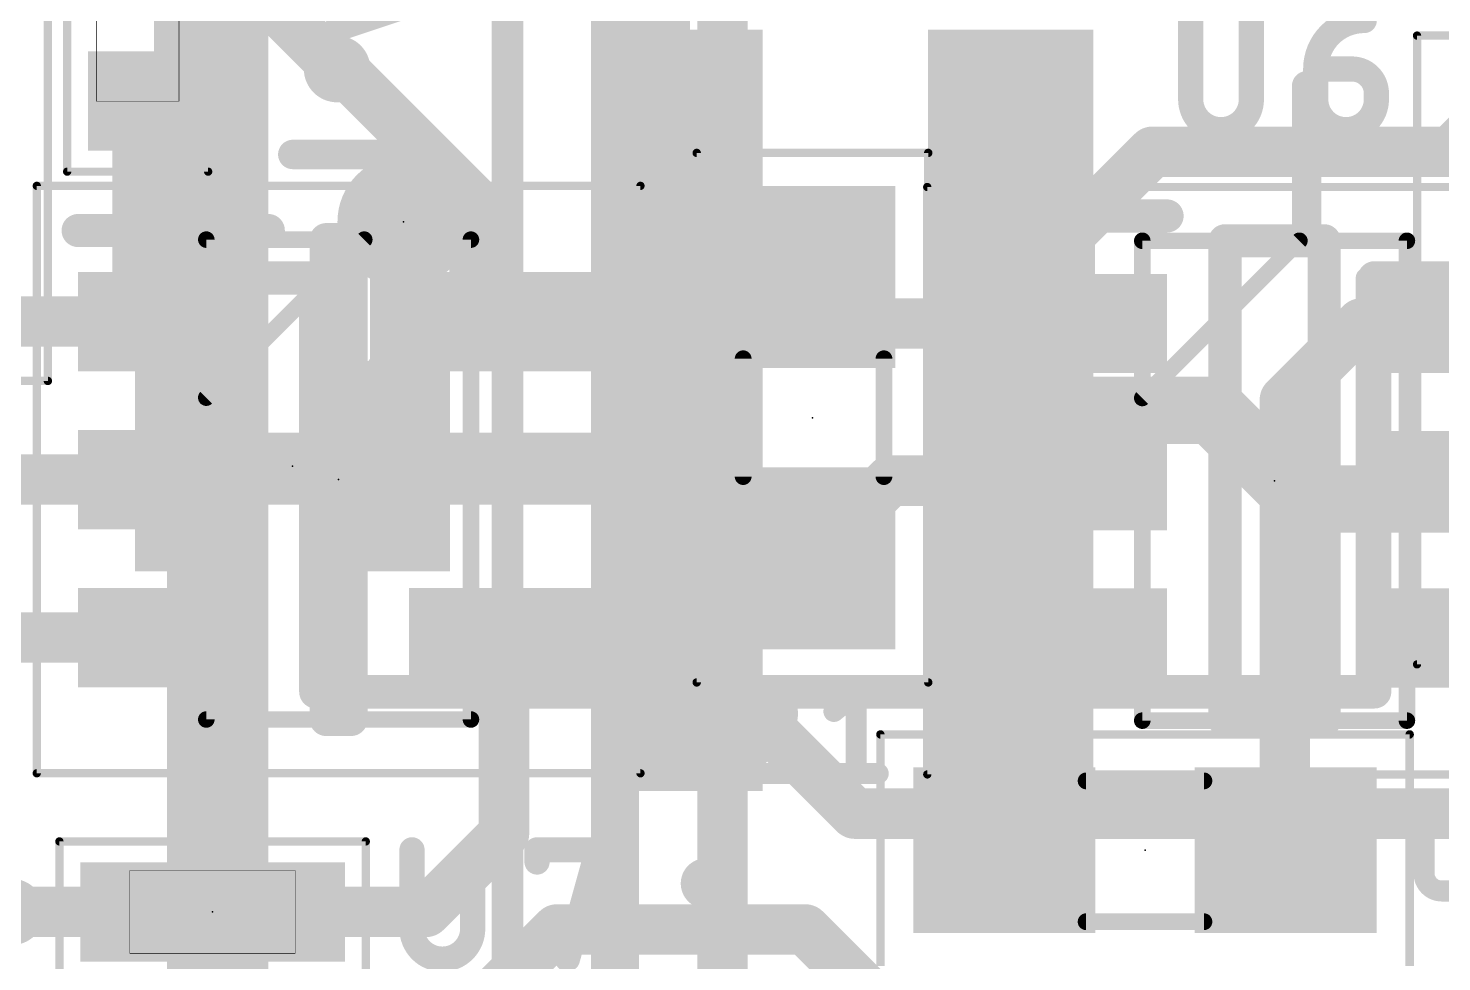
# Model space of a CAD drawing. Extents: x 23.6 to 57.9, y 14.1 to 54.9.
# Drawn here: x 28.5 to 37.05, y 18.21 to 23.85 of the extents above; entities that cross this region are included whole.
import ezdxf

# ---------------------------------------------------------------- set-up
doc = ezdxf.new("R2010")
doc.units = 0
for name, color, linetype in [('1', 12, 'CONTINUOUS'), ('15', 30, 'CONTINUOUS'), ('16', 132, 'CONTINUOUS'), ('18', 110, 'CONTINUOUS'), ('2', 41, 'CONTINUOUS'), ('21', 253, 'CONTINUOUS'), ('22', 253, 'CONTINUOUS'), ('23', 53, 'CONTINUOUS'), ('24', 53, 'CONTINUOUS'), ('25', 253, 'CONTINUOUS'), ('26', 253, 'CONTINUOUS'), ('39', 12, 'CONTINUOUS'), ('51', 253, 'CONTINUOUS'), ('52', 253, 'CONTINUOUS')]:
    doc.layers.add(name, color=color, linetype=linetype)

# ---------------------------------------------------------------- blocks, each defined once
blk = doc.blocks.new('RECT')
blk.add_solid([(-0.5, -0.5), (0.5, -0.5), (-0.5, 0.5), (0.5, 0.5)])
blk = doc.blocks.new('PIE')
at = {"const_width": 0.5}
blk.add_lwpolyline([(0, -0.25, 1), (0, 0.25, 1), (0, -0.25)], format="xyb", dxfattribs=at)
blk = doc.blocks.new('ROUNDV')
at = {"const_width": 0.5}
blk.add_lwpolyline([(0, -0.25, 1), (0, 0.25, 1), (0, -0.25)], format="xyb", dxfattribs=at)

msp = doc.modelspace()

# ---------------------------------------------------------------- linework, layer by layer
at = {"layer": '1'}
for points, const_width in [([(29.7, 14.9), (29.7, 27.9)], 0.508), ([(32.2, 24.5), (32.2, 21.7)], 0.3048), ([(29.564, 24.406), (30.37, 23.6)], 0.3048), ([(37.1, 23.1), (37.9, 23.9)], 0.3048), ([(30.4, 23.6), (30.37, 23.6)], 0.3048), ([(31.2, 22.8), (30.4, 23.6)], 0.3048), ([(29.164, 23.406), (29.164, 22.21)], 0.3048), ([(34.8, 22.6), (35.3, 23.1)], 0.3048), ([(35.3, 23.1), (37.1, 23.1)], 0.3048), ([(31.2, 22.253), (31.2, 22.8)], 0.3048), ([(34.8, 22.074), (34.8, 22.6)], 0.3048), ([(33.525, 22.062), (33.244, 22.343)], 0.3048), ([(31.379, 22.074), (31.2, 22.253)], 0.3048), ([(29.164, 22.21), (29.3, 22.074)], 0.3048), ([(29.3, 22.074), (28.312, 22.074)], 0.3048), ([(29.379, 22.074), (29.3, 22.074)], 0.3048), ([(34.788, 22.062), (34.8, 22.074)], 0.3048), ([(34.788, 22.062), (33.525, 22.062)], 0.3048), ([(36.1, 21.6), (36.562, 22.062)], 0.3048), ([(36.562, 22.062), (37.288, 22.062)], 0.3048), ([(32.2, 21.7), (32.3, 21.6)], 0.3048), ([(32.3, 21.6), (32.3, 21.5)], 0.3048), ([(36.1, 18.8836), (36.1, 21.6)], 0.3048), ([(32.3, 21.5), (32.3, 20.3)], 0.3048), ([(29.379, 21.119), (27.819, 21.119)], 0.3048), ([(29.379, 21.119), (32.081, 21.119)], 0.3048), ([(32.081, 21.119), (32.557, 20.643)], 0.3048), ([(33.244, 20.643), (33.713, 21.112)], 0.3048), ([(33.713, 21.112), (34.788, 21.112)], 0.3048), ([(32.557, 20.643), (33.244, 20.643)], 0.3048), ([(32.3, 20.3), (33.5, 19.1)], 0.3048), ([(29.379, 20.164), (27.655, 20.164)], 0.3048), ([(31.379, 18.979), (31.379, 20.164)], 0.3048), ([(34.788, 20.162), (34.788, 19.888)], 0.3048), ([(34.788, 19.888), (34.4046, 19.5046)], 0.3048), ([(34.4046, 19.5046), (34.4046, 18.8789)], 0.3048), ([(33.5, 19.1), (51.9, 19.1)], 0.3048), ([(30.906, 18.506), (31.379, 18.979)], 0.3048), ([(36.1046, 18.8789), (36.1, 18.8836)], 0.3048), ([(28.4, 18.506), (28.231, 18.506)], 0.3048), ([(29.117, 18.506), (28.4, 18.506)], 0.3048), ([(30.117, 18.506), (30.906, 18.506)], 0.3048), ([(30.7896, 17.4896), (31.7, 18.4)], 0.3048), ([(31.7, 18.4), (33.2, 18.4)], 0.3048), ([(33.6, 18), (33.2, 18.4)], 0.3048)]:
    msp.add_lwpolyline(points, dxfattribs=dict(at, const_width=const_width))
at = {"layer": '1', "const_width": 0.1524}
for points in [[(30.37, 23.6762, 1), (30.37, 23.5238)], [(30.3161, 23.5461, 1), (30.4239, 23.6539)], [(30.4539, 23.6539, 1), (30.3461, 23.5461)], [(30.4, 23.5238, 1), (30.4, 23.6762)], [(29.2402, 23.406, 1), (29.0878, 23.406)], [(35.3, 23.1762, 1), (35.3, 23.0238)], [(35.3539, 23.0461, 1), (35.2461, 23.1539)], [(37.1, 23.0238, 1), (37.1, 23.1762)], [(37.0461, 23.1539, 1), (37.1539, 23.0461)], [(31.2762, 22.8, 1), (31.1238, 22.8)], [(31.1461, 22.7461, 1), (31.2539, 22.8539)], [(34.8762, 22.6, 1), (34.7238, 22.6)], [(34.7461, 22.6539, 1), (34.8539, 22.5461)], [(33.2979, 22.3969, 1), (33.1901, 22.2891)], [(31.2539, 22.3069, 1), (31.1461, 22.1991)], [(29.2179, 22.2639, 1), (29.1101, 22.1561)], [(31.1238, 22.253, 1), (31.2762, 22.253)], [(29.0878, 22.21, 1), (29.2402, 22.21)], [(29.3, 22.1502, 1), (29.3, 21.9978)], [(29.3, 21.9978, 1), (29.3, 22.1502)], [(29.379, 21.9978, 1), (29.379, 22.1502)], [(34.8539, 22.0201, 1), (34.7461, 22.1279)], [(29.2461, 22.0201, 1), (29.3539, 22.1279)], [(31.3251, 22.0201, 1), (31.4329, 22.1279)], [(33.525, 22.1382, 1), (33.525, 21.9858)], [(33.4711, 22.0081, 1), (33.5789, 22.1159)], [(34.7341, 22.1159, 1), (34.8419, 22.0081)], [(34.7238, 22.074, 1), (34.8762, 22.074)], [(34.788, 21.9858, 1), (34.788, 22.1382)], [(36.562, 22.1382, 1), (36.562, 21.9858)], [(36.6159, 22.0081, 1), (36.5081, 22.1159)], [(32.2539, 21.7539, 1), (32.1461, 21.6461)], [(32.1238, 21.7, 1), (32.2762, 21.7)], [(32.3762, 21.6, 1), (32.2238, 21.6)], [(32.2461, 21.5461, 1), (32.3539, 21.6539)], [(36.1762, 21.6, 1), (36.0238, 21.6)], [(36.0461, 21.6539, 1), (36.1539, 21.5461)], [(32.3762, 21.5, 1), (32.2238, 21.5)], [(32.2238, 21.5, 1), (32.3762, 21.5)], [(29.379, 21.1952, 1), (29.379, 21.0428)], [(29.379, 21.0428, 1), (29.379, 21.1952)], [(32.1349, 21.1729, 1), (32.0271, 21.0651)], [(32.081, 21.0428, 1), (32.081, 21.1952)], [(33.713, 21.1882, 1), (33.713, 21.0358)], [(33.7669, 21.0581, 1), (33.6591, 21.1659)], [(34.788, 21.0358, 1), (34.788, 21.1882)], [(32.557, 20.7192, 1), (32.557, 20.5668)], [(32.5031, 20.5891, 1), (32.6109, 20.6969)], [(33.1901, 20.6969, 1), (33.2979, 20.5891)], [(33.244, 20.5668, 1), (33.244, 20.7192)], [(32.3539, 20.3539, 1), (32.2461, 20.2461)], [(32.2238, 20.3, 1), (32.3762, 20.3)], [(29.379, 20.0878, 1), (29.379, 20.2402)], [(31.4552, 20.164, 1), (31.3028, 20.164)], [(34.8642, 20.162, 1), (34.7118, 20.162)], [(34.8419, 19.8341, 1), (34.7341, 19.9419)], [(34.7118, 19.888, 1), (34.8642, 19.888)], [(34.4808, 19.5046, 1), (34.3284, 19.5046)], [(34.3508, 19.5585, 1), (34.4585, 19.4508)], [(33.5, 19.1762, 1), (33.5, 19.0238)], [(33.4461, 19.0461, 1), (33.5539, 19.1539)], [(31.4329, 18.9251, 1), (31.3251, 19.0329)], [(31.3028, 18.979, 1), (31.4552, 18.979)], [(36.1539, 18.9375, 1), (36.0461, 18.8297)], [(36.0508, 18.825, 1), (36.1585, 18.9328)], [(34.3284, 18.8789, 1), (34.4808, 18.8789)], [(36.0238, 18.8836, 1), (36.1762, 18.8836)], [(28.4, 18.4298, 1), (28.4, 18.5822)], [(29.117, 18.4298, 1), (29.117, 18.5822)], [(30.117, 18.5822, 1), (30.117, 18.4298)], [(30.8521, 18.5599, 1), (30.9599, 18.4521)], [(30.906, 18.4298, 1), (30.906, 18.5822)], [(31.7, 18.4762, 1), (31.7, 18.3238)], [(31.7539, 18.3461, 1), (31.6461, 18.4539)], [(33.2539, 18.4539, 1), (33.1461, 18.3461)], [(33.2, 18.3238, 1), (33.2, 18.4762)]]:
    msp.add_lwpolyline(points, format="xyb", dxfattribs=at)
at = {"layer": '15'}
for points, const_width in [([(32, 18.1), (32, 50)], 0.19), ([(32.7, 49.9), (32.7, 17)], 0.3048)]:
    msp.add_lwpolyline(points, dxfattribs=dict(at, const_width=const_width))
at = {"layer": '16'}
for points, const_width in [([(29.465, 25.265), (29.465, 21.2)], 0.4064), ([(32.3, 23.4), (32.3, 24.1)], 0.4064), ([(32.442, 23.258), (32.3, 23.4)], 0.4064), ([(32.442, 21.537), (32.442, 23.258)], 0.4064), ([(30.772, 22.677), (30.772, 21.7704)], 0.4064), ([(30.772, 21.7704), (30.735, 21.7334)], 0.4064), ([(30.735, 21.2), (30.735, 21.7334)], 0.19), ([(32.105, 21.2), (32.442, 21.537)], 0.4064), ([(35.663, 21.537), (34.442, 21.537)], 0.4064), ([(36.1978, 21.0022), (35.663, 21.537)], 0.4064), ([(29.465, 21.2), (30.735, 21.2)], 0.4064), ([(29.465, 21.2), (30.735, 21.2)], 0.4064), ([(30.735, 21.2), (32.105, 21.2)], 0.4064), ([(37.8992, 21.0022), (36.1978, 21.0022)], 0.4064)]:
    msp.add_lwpolyline(points, dxfattribs=dict(at, const_width=const_width))
for points, const_width in [([(32.3718, 23.4718, 1), (32.2282, 23.3282)], 0.2032), ([(32.1984, 23.4, 1), (32.4016, 23.4)], 0.2032), ([(32.5436, 23.258, 1), (32.3404, 23.258)], 0.2032), ([(32.3702, 23.1862, 1), (32.5138, 23.3298)], 0.2032), ([(30.8736, 22.677, 1), (30.6704, 22.677)], 0.2032), ([(30.8438, 21.6986, 1), (30.7002, 21.8422)], 0.2032), ([(30.6632, 21.8052, 1), (30.8068, 21.6616)], 0.2032), ([(30.6704, 21.7704, 1), (30.8736, 21.7704)], 0.2032), ([(30.7825, 21.7334, 1), (30.6875, 21.7334)], 0.095), ([(32.5138, 21.4652, 1), (32.3702, 21.6088)], 0.2032), ([(34.442, 21.6386, 1), (34.442, 21.4354)], 0.2032), ([(35.7348, 21.6088, 1), (35.5912, 21.4652)], 0.2032), ([(35.663, 21.4354, 1), (35.663, 21.6386)], 0.2032), ([(32.3404, 21.537, 1), (32.5436, 21.537)], 0.2032), ([(29.465, 21.3016, 1), (29.465, 21.0984)], 0.2032), ([(29.465, 21.3016, 1), (29.465, 21.0984)], 0.2032), ([(30.735, 21.3016, 1), (30.735, 21.0984)], 0.2032), ([(30.735, 21.0984, 1), (30.735, 21.3016)], 0.2032), ([(30.735, 21.0984, 1), (30.735, 21.3016)], 0.2032), ([(32.0332, 21.2718, 1), (32.1768, 21.1282)], 0.2032), ([(32.105, 21.0984, 1), (32.105, 21.3016)], 0.2032), ([(29.3634, 21.2, 1), (29.5666, 21.2)], 0.2032), ([(30.6875, 21.2, 1), (30.7825, 21.2)], 0.095), ([(36.1978, 21.1038, 1), (36.1978, 20.9006)], 0.2032), ([(36.126, 20.9304, 1), (36.2696, 21.074)], 0.2032)]:
    msp.add_lwpolyline(points, format="xyb", dxfattribs=dict(at, const_width=const_width))
at = {"layer": '2', "const_width": 0.19}
for points in [[(31.4, 25.8), (31.4, 14.6)], [(32.1, 25), (32.1, 14.7)]]:
    msp.add_lwpolyline(points, dxfattribs=at)
at = {"layer": '21', "const_width": 0.2}
for points in [[(34.188, 22.712), (35.388, 22.712)], [(28.804, 22.624), (29.954, 22.624)], [(30.304, 22.569), (30.454, 22.569)], [(30.304, 19.669), (30.304, 22.569)], [(30.454, 22.569), (30.454, 19.669)], [(35.738, 22.562), (36.338, 22.562)], [(35.738, 19.662), (35.738, 22.562)], [(36.338, 22.562), (36.338, 19.662)], [(30.454, 19.669), (30.304, 19.669)], [(36.338, 19.662), (35.738, 19.662)]]:
    msp.add_lwpolyline(points, dxfattribs=at)
at = {"layer": '21'}
for points, const_width in [([(34.188, 22.762, 1), (34.188, 22.662)], 0.1), ([(35.388, 22.662, 1), (35.388, 22.762)], 0.1), ([(28.804, 22.674, 1), (28.804, 22.574)], 0.1), ([(29.954, 22.574, 1), (29.954, 22.674)], 0.1), ([(30.304, 22.619, 1), (30.304, 22.519)], 0.1), ([(30.354, 22.569, 1), (30.254, 22.569)], 0.1), ([(30.504, 22.569, 1), (30.404, 22.569)], 0.1), ([(30.454, 22.519, 1), (30.454, 22.619)], 0.1), ([(35.738, 22.612, 1), (35.738, 22.512)], 0.1), ([(35.788, 22.562, 1), (35.688, 22.562)], 0.1), ([(36.388, 22.562, 1), (36.288, 22.562)], 0.1), ([(36.338, 22.512, 1), (36.338, 22.612)], 0.1), ([(30.304, 19.719, 1), (30.304, 19.619)], 0.1), ([(30.454, 19.619, 1), (30.454, 19.719)], 0.1), ([(35.738, 19.712, 1), (35.738, 19.612)], 0.1), ([(36.338, 19.612, 1), (36.338, 19.712)], 0.1), ([(30.254, 19.669, 1), (30.354, 19.669)], 0.1), ([(30.404, 19.669, 1), (30.504, 19.669)], 0.1), ([(35.688, 19.662, 1), (35.788, 19.662)], 0.1), ([(36.288, 19.662, 1), (36.388, 19.662)], 0.1), ([(32.6, 18.7542, 1), (32.6, 18.6018)], 0.1524), ([(32.6, 18.6018, 1), (32.6, 18.7542)], 0.1524), ([(32.6, 18.7923, 1), (32.6, 18.7161)], 0.0762), ([(32.6, 18.7161, 1), (32.6, 18.7923)], 0.0762), ([(32.6, 18.6399, 1), (32.6, 18.5637)], 0.0762), ([(32.6, 18.5637, 1), (32.6, 18.6399)], 0.0762)]:
    msp.add_lwpolyline(points, format="xyb", dxfattribs=dict(at, const_width=const_width))
at = {"layer": '22'}
for points, const_width in [([(36.2318, 22.6686), (36.2318, 23.4984)], 0.1778), ([(30.9316, 23.0835), (30.1019, 23.0835)], 0.1778), ([(36.6466, 23.0835), (35.8169, 23.0835)], 0.1778), ([(30.292, 22.337), (29.442, 22.337)], 0.127), ([(29.442, 22.337), (29.442, 18.337)], 0.127), ([(30.292, 19.837), (30.292, 22.337)], 0.127), ([(37.442, 22.337), (36.592, 22.337)], 0.127), ([(36.592, 22.337), (36.592, 19.837)], 0.127), ([(31.692, 19.837), (30.292, 19.837)], 0.127), ([(36.592, 19.837), (35.192, 19.837)], 0.127)]:
    msp.add_lwpolyline(points, dxfattribs=dict(at, const_width=const_width))
for points, const_width in [([(36.2762, 23.4984, 1), (36.1873, 23.4984)], 0.0889), ([(30.1019, 23.128, 1), (30.1019, 23.0391)], 0.0889), ([(30.9316, 23.0391, 1), (30.9316, 23.128)], 0.0889), ([(35.8169, 23.128, 1), (35.8169, 23.0391)], 0.0889), ([(36.6466, 23.0391, 1), (36.6466, 23.128)], 0.0889), ([(36.1873, 22.6686, 1), (36.2762, 22.6686)], 0.0889), ([(29.442, 22.3687, 1), (29.442, 22.3053)], 0.0635), ([(29.4737, 22.337, 1), (29.4103, 22.337)], 0.0635), ([(30.3238, 22.337, 1), (30.2603, 22.337)], 0.0635), ([(30.292, 22.3053, 1), (30.292, 22.3687)], 0.0635), ([(36.6238, 22.337, 1), (36.5602, 22.337)], 0.0635), ([(36.592, 22.3687, 1), (36.592, 22.3053)], 0.0635), ([(30.292, 19.8687, 1), (30.292, 19.8053)], 0.0635), ([(30.2603, 19.837, 1), (30.3238, 19.837)], 0.0635), ([(31.692, 19.8053, 1), (31.692, 19.8687)], 0.0635), ([(35.192, 19.8687, 1), (35.192, 19.8053)], 0.0635), ([(36.5602, 19.837, 1), (36.6238, 19.837)], 0.0635), ([(36.592, 19.8053, 1), (36.592, 19.8687)], 0.0635), ([(29.4103, 18.337, 1), (29.4737, 18.337)], 0.0635)]:
    msp.add_lwpolyline(points, format="xyb", dxfattribs=dict(at, const_width=const_width))
at = {"layer": '23'}
for p in [(30.772, 22.677), (33.244, 21.493), (30.379, 21.119), (36.038, 21.112), (35.2546, 18.8789), (29.617, 18.506)]:
    msp.add_point(p, dxfattribs=at)
at = {"layer": '24'}
msp.add_point((30.1, 21.2), dxfattribs=at)
at = {"layer": '25'}
for points, const_width in [([(35.5307, 23.8935), (35.5307, 23.4166)], 0.1524), ([(35.8976, 23.4166), (35.8976, 23.8935)], 0.1524), ([(36.2866, 23.6), (36.5067, 23.6)], 0.1524), ([(36.2866, 23.4166), (36.2866, 23.6)], 0.1524), ([(36.6535, 23.4532), (36.6535, 23.4166)], 0.1524), ([(32.472, 19.8249), (32.5792, 19.8249)], 0.127), ([(33.3734, 19.7177), (33.5075, 19.8249)], 0.127), ([(33.5075, 19.8249), (33.5075, 19.3423)], 0.127), ([(32.3647, 19.4496), (32.3647, 19.7177)], 0.127), ([(33.0527, 19.6104), (32.8248, 19.3423)], 0.127), ([(32.5792, 19.3423), (32.472, 19.3423)], 0.127), ([(32.8248, 19.3423), (33.0929, 19.3423)], 0.127), ([(33.3734, 19.3423), (33.6415, 19.3423)], 0.127), ([(37.0489, 19.1151), (37.1561, 19.1151)], 0.127), ([(36.9416, 18.7397), (36.9416, 19.0078)], 0.127), ([(30.8228, 18.8812), (30.8228, 18.4042)], 0.1524), ([(31.1897, 18.4042), (31.1897, 18.8812)], 0.1524), ([(31.5787, 18.8078), (31.5787, 18.8812)], 0.1524), ([(31.5787, 18.8812), (31.9456, 18.8812)], 0.1524), ([(31.9456, 18.8812), (31.7622, 18.2208)], 0.1524), ([(37.1561, 18.6325), (37.0489, 18.6325)], 0.127)]:
    msp.add_lwpolyline(points, dxfattribs=dict(at, const_width=const_width))
for points, const_width in [([(36.5801, 23.8935, 0.4142), (36.2866, 23.6)], 0.1524), ([(36.5801, 23.8554, 1), (36.5801, 23.9316)], 0.0762), ([(36.2866, 23.6381, 1), (36.2866, 23.5619)], 0.0762), ([(36.3247, 23.6, 1), (36.2485, 23.6)], 0.0762), ([(36.6535, 23.4532, 0.4142), (36.5067, 23.6)], 0.1524), ([(36.5067, 23.6381, 1), (36.5067, 23.5619)], 0.0762), ([(36.5067, 23.5619, 1), (36.5067, 23.6381)], 0.0762), ([(36.2485, 23.6, 1), (36.3247, 23.6)], 0.0762), ([(36.6916, 23.4532, 1), (36.6154, 23.4532)], 0.0762), ([(35.5307, 23.4166, 1), (35.8976, 23.4166)], 0.1524), ([(35.5688, 23.4166, 1), (35.4926, 23.4166)], 0.0762), ([(35.4926, 23.4166, 1), (35.5688, 23.4166)], 0.0762), ([(35.9357, 23.4166, 1), (35.8595, 23.4166)], 0.0762), ([(35.8595, 23.4166, 1), (35.9357, 23.4166)], 0.0762), ([(36.2866, 23.4166, 1), (36.6535, 23.4166)], 0.1524), ([(36.3247, 23.4166, 1), (36.2485, 23.4166)], 0.0762), ([(36.2485, 23.4166, 1), (36.3247, 23.4166)], 0.0762), ([(36.6916, 23.4166, 1), (36.6154, 23.4166)], 0.0762), ([(36.6154, 23.4532, 1), (36.6916, 23.4532)], 0.0762), ([(36.6154, 23.4166, 1), (36.6916, 23.4166)], 0.0762), ([(32.472, 19.8249, 0.4142), (32.3647, 19.7177)], 0.127), ([(32.472, 19.8567, 1), (32.472, 19.7932)], 0.0635), ([(32.472, 19.7932, 1), (32.472, 19.8567)], 0.0635), ([(32.5792, 19.7932, 1), (32.5792, 19.8567)], 0.0635), ([(32.9723, 19.8249, 0.3252), (32.8248, 19.7177)], 0.127), ([(32.9723, 19.8567, 1), (32.9723, 19.7932)], 0.0635), ([(33.0929, 19.7043, 0.4142), (32.9723, 19.8249)], 0.127), ([(32.9723, 19.7932, 1), (32.9723, 19.8567)], 0.0635), ([(33.5392, 19.8249, 1), (33.4757, 19.8249)], 0.0635), ([(33.5273, 19.8001, 1), (33.4877, 19.8497)], 0.0635), ([(32.3965, 19.7177, 1), (32.333, 19.7177)], 0.0635), ([(32.333, 19.7177, 1), (32.3965, 19.7177)], 0.0635), ([(32.7946, 19.7274, 1), (32.855, 19.7079)], 0.0635), ([(33.0527, 19.6104, 0.2053), (33.0929, 19.7043)], 0.127), ([(33.1247, 19.7043, 1), (33.0612, 19.7043)], 0.0635), ([(33.3536, 19.7425, 1), (33.3933, 19.6929)], 0.0635), ([(33.0308, 19.6334, 1), (33.0746, 19.5874)], 0.0635), ([(33.0769, 19.5899, 1), (33.0285, 19.631)], 0.0635), ([(33.0612, 19.7043, 1), (33.1247, 19.7043)], 0.0635), ([(32.3647, 19.4496, 0.4142), (32.472, 19.3423)], 0.127), ([(32.3965, 19.4496, 1), (32.333, 19.4496)], 0.0635), ([(32.333, 19.4496, 1), (32.3965, 19.4496)], 0.0635), ([(32.472, 19.3741, 1), (32.472, 19.3106)], 0.0635), ([(32.472, 19.3106, 1), (32.472, 19.3741)], 0.0635), ([(32.5792, 19.3106, 1), (32.5792, 19.3741)], 0.0635), ([(32.8248, 19.3741, 1), (32.8248, 19.3106)], 0.0635), ([(33.0929, 19.3106, 1), (33.0929, 19.3741)], 0.0635), ([(33.3734, 19.3741, 1), (33.3734, 19.3106)], 0.0635), ([(33.6415, 19.3106, 1), (33.6415, 19.3741)], 0.0635), ([(32.8006, 19.3629, 1), (32.849, 19.3217)], 0.0635), ([(33.4757, 19.3423, 1), (33.5392, 19.3423)], 0.0635), ([(37.0489, 19.1151, 0.4142), (36.9416, 19.0078)], 0.127), ([(37.0489, 19.1468, 1), (37.0489, 19.0833)], 0.0635), ([(37.0489, 19.0833, 1), (37.0489, 19.1468)], 0.0635), ([(36.9734, 19.0078, 1), (36.9099, 19.0078)], 0.0635), ([(36.9099, 19.0078, 1), (36.9734, 19.0078)], 0.0635), ([(30.8609, 18.8812, 1), (30.7847, 18.8812)], 0.0762), ([(31.2278, 18.8812, 1), (31.1516, 18.8812)], 0.0762), ([(31.6168, 18.8812, 1), (31.5406, 18.8812)], 0.0762), ([(31.5787, 18.9193, 1), (31.5787, 18.8431)], 0.0762), ([(31.9823, 18.871, 1), (31.9089, 18.8914)], 0.0762), ([(31.9456, 18.8431, 1), (31.9456, 18.9193)], 0.0762), ([(31.5406, 18.8078, 1), (31.6168, 18.8078)], 0.0762), ([(36.9416, 18.7397, 0.4142), (37.0489, 18.6325)], 0.127), ([(36.9734, 18.7397, 1), (36.9099, 18.7397)], 0.0635), ([(36.9099, 18.7397, 1), (36.9734, 18.7397)], 0.0635), ([(37.0489, 18.6642, 1), (37.0489, 18.6007)], 0.0635), ([(37.0489, 18.6007, 1), (37.0489, 18.6642)], 0.0635), ([(30.8228, 18.4042, 1), (31.1897, 18.4042)], 0.1524), ([(30.8609, 18.4042, 1), (30.7847, 18.4042)], 0.0762), ([(31.2278, 18.4042, 1), (31.1516, 18.4042)], 0.0762), ([(30.7847, 18.4042, 1), (30.8609, 18.4042)], 0.0762), ([(31.1516, 18.4042, 1), (31.2278, 18.4042)], 0.0762), ([(31.7254, 18.231, 1), (31.7989, 18.2106)], 0.0762)]:
    msp.add_lwpolyline(points, format="xyb", dxfattribs=dict(at, const_width=const_width))
at = {"layer": '26', "const_width": 0.1524}
for points in [[(30.5285, 24.2252), (30.5285, 23.895)], [(30.3634, 23.84), (31.0238, 24.0601)]]:
    msp.add_lwpolyline(points, dxfattribs=at)
at = {"layer": '26', "const_width": 0.0762}
for points in [[(30.4904, 23.895, 1), (30.5666, 23.895)], [(30.3514, 23.8761, 1), (30.3754, 23.8038)]]:
    msp.add_lwpolyline(points, format="xyb", dxfattribs=at)
at = {"layer": '39'}
for points, const_width in [([(28.621, 24.915), (28.621, 21.715)], 0.0508), ([(28.7378, 24.8322), (28.7378, 22.9798)], 0.05), ([(29.5902, 22.9798), (29.5902, 24.8322)], 0.05), ([(32.544, 19.893), (32.544, 23.093)], 0.0508), ([(32.544, 23.093), (33.944, 23.093)], 0.0508), ([(33.944, 23.093), (33.944, 19.893)], 0.0508), ([(28.7378, 22.9798), (29.5902, 22.9798)], 0.05), ([(28.621, 21.715), (27.221, 21.715)], 0.0508), ([(33.944, 19.893), (32.544, 19.893)], 0.0508), ([(33.6546, 18.1789), (33.6546, 19.5789)], 0.0508), ([(33.6546, 19.5789), (36.8546, 19.5789)], 0.0508), ([(36.8546, 19.5789), (36.8546, 18.1789)], 0.0508), ([(30.5432, 18.9322), (28.6908, 18.9322)], 0.05), ([(28.6908, 18.9322), (28.6908, 18.0798)], 0.05), ([(30.5432, 18.0798), (30.5432, 18.9322)], 0.05)]:
    msp.add_lwpolyline(points, dxfattribs=dict(at, const_width=const_width))
for points, const_width in [([(32.5567, 23.093, 1), (32.5313, 23.093)], 0.0254), ([(32.544, 23.1057, 1), (32.544, 23.0803)], 0.0254), ([(33.9567, 23.093, 1), (33.9313, 23.093)], 0.0254), ([(33.944, 23.0803, 1), (33.944, 23.1057)], 0.0254), ([(28.7378, 22.9923, 1), (28.7378, 22.9673)], 0.025), ([(28.7253, 22.9798, 1), (28.7503, 22.9798)], 0.025), ([(29.5777, 22.9798, 1), (29.6027, 22.9798)], 0.025), ([(29.5902, 22.9673, 1), (29.5902, 22.9923)], 0.025), ([(28.6083, 21.715, 1), (28.6337, 21.715)], 0.0254), ([(28.621, 21.7023, 1), (28.621, 21.7277)], 0.0254), ([(32.544, 19.9057, 1), (32.544, 19.8803)], 0.0254), ([(33.944, 19.8803, 1), (33.944, 19.9057)], 0.0254), ([(32.5313, 19.893, 1), (32.5567, 19.893)], 0.0254), ([(33.9313, 19.893, 1), (33.9567, 19.893)], 0.0254), ([(33.6673, 19.5789, 1), (33.6419, 19.5789)], 0.0254), ([(33.6546, 19.5916, 1), (33.6546, 19.5662)], 0.0254), ([(36.8673, 19.5789, 1), (36.8419, 19.5789)], 0.0254), ([(36.8546, 19.5662, 1), (36.8546, 19.5916)], 0.0254), ([(28.6908, 18.9447, 1), (28.6908, 18.9197)], 0.025), ([(28.7033, 18.9322, 1), (28.6783, 18.9322)], 0.025), ([(30.5557, 18.9322, 1), (30.5307, 18.9322)], 0.025), ([(30.5432, 18.9197, 1), (30.5432, 18.9447)], 0.025)]:
    msp.add_lwpolyline(points, format="xyb", dxfattribs=dict(at, const_width=const_width))
at = {"layer": '51'}
for points, const_width in [([(28.914, 23.406), (28.914, 24.406)], 0.0025), ([(29.414, 24.406), (29.414, 23.406)], 0.0025), ([(29.414, 23.406), (28.914, 23.406)], 0.0025), ([(28.554, 22.894), (32.204, 22.894)], 0.05), ([(28.554, 19.344), (28.554, 22.894)], 0.05), ([(32.204, 22.894), (32.204, 19.344)], 0.05), ([(33.938, 22.887), (38.138, 22.887)], 0.05), ([(33.938, 19.337), (33.938, 22.887)], 0.05), ([(29.579, 22.569), (31.179, 22.569)], 0.1), ([(29.579, 19.669), (29.579, 22.569)], 0.1), ([(29.579, 21.614), (30.534, 22.569)], 0.1), ([(31.179, 22.569), (31.179, 19.669)], 0.1), ([(35.238, 22.562), (36.838, 22.562)], 0.1), ([(35.238, 19.662), (35.238, 22.562)], 0.1), ([(35.238, 21.612), (36.188, 22.562)], 0.1), ([(36.838, 22.562), (36.838, 19.662)], 0.1), ([(32.825, 21.849), (32.825, 21.137)], 0.1016), ([(33.676, 21.849), (33.676, 21.137)], 0.1016), ([(31.179, 19.669), (29.579, 19.669)], 0.1), ([(36.838, 19.662), (35.238, 19.662)], 0.1), ([(32.204, 19.344), (28.554, 19.344)], 0.05), ([(38.138, 19.337), (33.938, 19.337)], 0.05), ([(35.6106, 19.2979), (34.8986, 19.2979)], 0.1016), ([(29.117, 18.256), (29.117, 18.756)], 0.0025), ([(29.117, 18.756), (30.117, 18.756)], 0.0025), ([(30.117, 18.756), (30.117, 18.256)], 0.0025), ([(35.6106, 18.4469), (34.8986, 18.4469)], 0.1016), ([(30.117, 18.256), (29.117, 18.256)], 0.0025)]:
    msp.add_lwpolyline(points, dxfattribs=dict(at, const_width=const_width))
for points, const_width in [([(28.914, 23.4066, 1), (28.914, 23.4054)], 0.0013), ([(28.9134, 23.406, 1), (28.9146, 23.406)], 0.0013), ([(29.4134, 23.406, 1), (29.4146, 23.406)], 0.0013), ([(29.414, 23.4054, 1), (29.414, 23.4066)], 0.0013), ([(28.554, 22.9065, 1), (28.554, 22.8815)], 0.025), ([(28.5665, 22.894, 1), (28.5415, 22.894)], 0.025), ([(32.2165, 22.894, 1), (32.1915, 22.894)], 0.025), ([(32.204, 22.8815, 1), (32.204, 22.9065)], 0.025), ([(33.938, 22.8995, 1), (33.938, 22.8745)], 0.025), ([(33.9505, 22.887, 1), (33.9255, 22.887)], 0.025), ([(29.579, 22.594, 1), (29.579, 22.544)], 0.05), ([(29.604, 22.569, 1), (29.554, 22.569)], 0.05), ([(30.5517, 22.5513, 1), (30.5163, 22.5867)], 0.05), ([(31.204, 22.569, 1), (31.154, 22.569)], 0.05), ([(31.179, 22.544, 1), (31.179, 22.594)], 0.05), ([(35.238, 22.587, 1), (35.238, 22.537)], 0.05), ([(35.263, 22.562, 1), (35.213, 22.562)], 0.05), ([(36.2057, 22.5443, 1), (36.1703, 22.5797)], 0.05), ([(36.863, 22.562, 1), (36.813, 22.562)], 0.05), ([(36.838, 22.537, 1), (36.838, 22.587)], 0.05), ([(32.8504, 21.849, 1), (32.7996, 21.849)], 0.0508), ([(33.7014, 21.849, 1), (33.6506, 21.849)], 0.0508), ([(29.5613, 21.6317, 1), (29.5967, 21.5963)], 0.05), ([(35.2203, 21.6297, 1), (35.2557, 21.5943)], 0.05), ([(32.7996, 21.137, 1), (32.8504, 21.137)], 0.0508), ([(33.6506, 21.137, 1), (33.7014, 21.137)], 0.0508), ([(29.579, 19.694, 1), (29.579, 19.644)], 0.05), ([(29.554, 19.669, 1), (29.604, 19.669)], 0.05), ([(31.154, 19.669, 1), (31.204, 19.669)], 0.05), ([(31.179, 19.644, 1), (31.179, 19.694)], 0.05), ([(35.238, 19.687, 1), (35.238, 19.637)], 0.05), ([(35.213, 19.662, 1), (35.263, 19.662)], 0.05), ([(36.813, 19.662, 1), (36.863, 19.662)], 0.05), ([(36.838, 19.637, 1), (36.838, 19.687)], 0.05), ([(28.554, 19.3565, 1), (28.554, 19.3315)], 0.025), ([(28.5415, 19.344, 1), (28.5665, 19.344)], 0.025), ([(32.1915, 19.344, 1), (32.2165, 19.344)], 0.025), ([(32.204, 19.3315, 1), (32.204, 19.3565)], 0.025), ([(33.938, 19.3495, 1), (33.938, 19.3245)], 0.025), ([(33.9255, 19.337, 1), (33.9505, 19.337)], 0.025), ([(34.8986, 19.3233, 1), (34.8986, 19.2725)], 0.0508), ([(35.6106, 19.2725, 1), (35.6106, 19.3233)], 0.0508), ([(29.1176, 18.756, 1), (29.1164, 18.756)], 0.0013), ([(29.117, 18.7566, 1), (29.117, 18.7554)], 0.0013), ([(30.1176, 18.756, 1), (30.1164, 18.756)], 0.0013), ([(30.117, 18.7554, 1), (30.117, 18.7566)], 0.0013), ([(34.8986, 18.4723, 1), (34.8986, 18.4215)], 0.0508), ([(35.6106, 18.4215, 1), (35.6106, 18.4723)], 0.0508), ([(29.1164, 18.256, 1), (29.1176, 18.256)], 0.0013), ([(29.117, 18.2566, 1), (29.117, 18.2554)], 0.0013), ([(30.1164, 18.256, 1), (30.1176, 18.256)], 0.0013), ([(30.117, 18.2554, 1), (30.117, 18.2566)], 0.0013)]:
    msp.add_lwpolyline(points, format="xyb", dxfattribs=dict(at, const_width=const_width))
at = {"layer": '52'}
for points, const_width in [([(38.8992, 23.8022), (36.8992, 23.8022)], 0.05), ([(36.8992, 23.8022), (36.8992, 20.0022)], 0.05), ([(29.442, 22.337), (29.442, 14.837)], 0.2032), ([(30.242, 22.337), (29.442, 22.337)], 0.2032), ([(30.242, 19.837), (30.242, 22.337)], 0.2032), ([(37.442, 22.337), (36.642, 22.337)], 0.2032), ([(36.642, 22.337), (36.642, 19.837)], 0.2032), ([(36.8992, 20.0022), (38.8992, 20.0022)], 0.05), ([(36.642, 19.837), (30.242, 19.837)], 0.2032)]:
    msp.add_lwpolyline(points, dxfattribs=dict(at, const_width=const_width))
for points, const_width in [([(36.8992, 23.8147, 1), (36.8992, 23.7897)], 0.025), ([(36.9117, 23.8022, 1), (36.8867, 23.8022)], 0.025), ([(29.4928, 22.337, 1), (29.3912, 22.337)], 0.1016), ([(29.442, 22.3878, 1), (29.442, 22.2862)], 0.1016), ([(30.2928, 22.337, 1), (30.1912, 22.337)], 0.1016), ([(30.242, 22.2862, 1), (30.242, 22.3878)], 0.1016), ([(36.642, 22.3878, 1), (36.642, 22.2862)], 0.1016), ([(36.6928, 22.337, 1), (36.5912, 22.337)], 0.1016), ([(36.8992, 20.0147, 1), (36.8992, 19.9897)], 0.025), ([(36.8867, 20.0022, 1), (36.9117, 20.0022)], 0.025), ([(30.242, 19.8878, 1), (30.242, 19.7862)], 0.1016), ([(36.642, 19.7862, 1), (36.642, 19.8878)], 0.1016), ([(30.1912, 19.837, 1), (30.2928, 19.837)], 0.1016), ([(36.5912, 19.837, 1), (36.6928, 19.837)], 0.1016)]:
    msp.add_lwpolyline(points, format="xyb", dxfattribs=dict(at, const_width=const_width))

# ---------------------------------------------------------------- block references
at = {"layer": '1', "xscale": 0.6, "yscale": 0.6, "rotation": 90}
msp.add_blockref('RECT', (29.164, 23.406), dxfattribs=at)
at = {"layer": '1', "xscale": 1.1}
for p, rotation in [((33.244, 22.343), 270), ((33.244, 20.643), 270), ((34.4046, 18.8789), 180), ((36.1046, 18.8789), 180)]:
    msp.add_blockref('RECT', p, dxfattribs=dict(at, rotation=rotation))
at = {"layer": '1', "yscale": 0.6}
for p, xscale in [((29.379, 22.074), 1.15), ((31.379, 22.074), 1.15), ((34.788, 22.062), 1.2), ((37.288, 22.062), 1.2), ((29.379, 21.119), 1.15), ((34.788, 21.112), 1.2), ((37.288, 21.112), 1.2), ((29.379, 20.164), 1.15), ((31.379, 20.164), 1.15), ((34.788, 20.162), 1.2), ((37.288, 20.162), 1.2), ((29.117, 18.506), 0.6), ((30.117, 18.506), 0.6)]:
    msp.add_blockref('RECT', p, dxfattribs=dict(at, xscale=xscale))
at = {"layer": '16', "yscale": 4.6}
for p in [(32.442, 21.537), (34.442, 21.537)]:
    msp.add_blockref('RECT', p, dxfattribs=at)
at = {"layer": '16', "xscale": 0.8, "yscale": 0.8}
msp.add_blockref('PIE', (30.772, 22.677), dxfattribs=at)
at = {"layer": '16', "xscale": 1.27, "yscale": 0.635, "rotation": 270}
for p in [(29.465, 21.2), (30.735, 21.2)]:
    msp.add_blockref('RECT', p, dxfattribs=at)
at = {"layer": '18', "xscale": 0.4024, "yscale": 0.4024}
for p in [(30.37, 23.6), (30.37, 23.6), (28.4, 18.506), (28.4, 18.506)]:
    msp.add_blockref('ROUNDV', p, dxfattribs=at)
at = {"layer": '51'}
for p, xscale, yscale, rotation in [((29.164, 23.506), 0.2, 0.5, 90), ((33.2491, 22.0812), 0.5001, 0.95, 270), ((33.2491, 20.9128), 0.5001, 0.95, 270), ((34.6744, 18.8738), 0.5001, 0.95, 180), ((35.8428, 18.8738), 0.5001, 0.95, 180), ((30.017, 18.506), 0.2, 0.5, 180)]:
    msp.add_blockref('RECT', p, dxfattribs=dict(at, xscale=xscale, yscale=yscale, rotation=rotation))
at = {"layer": '51', "xscale": 0.2, "yscale": 0.5}
msp.add_blockref('RECT', (29.217, 18.506), dxfattribs=at)

doc.saveas('drawing.dxf')
